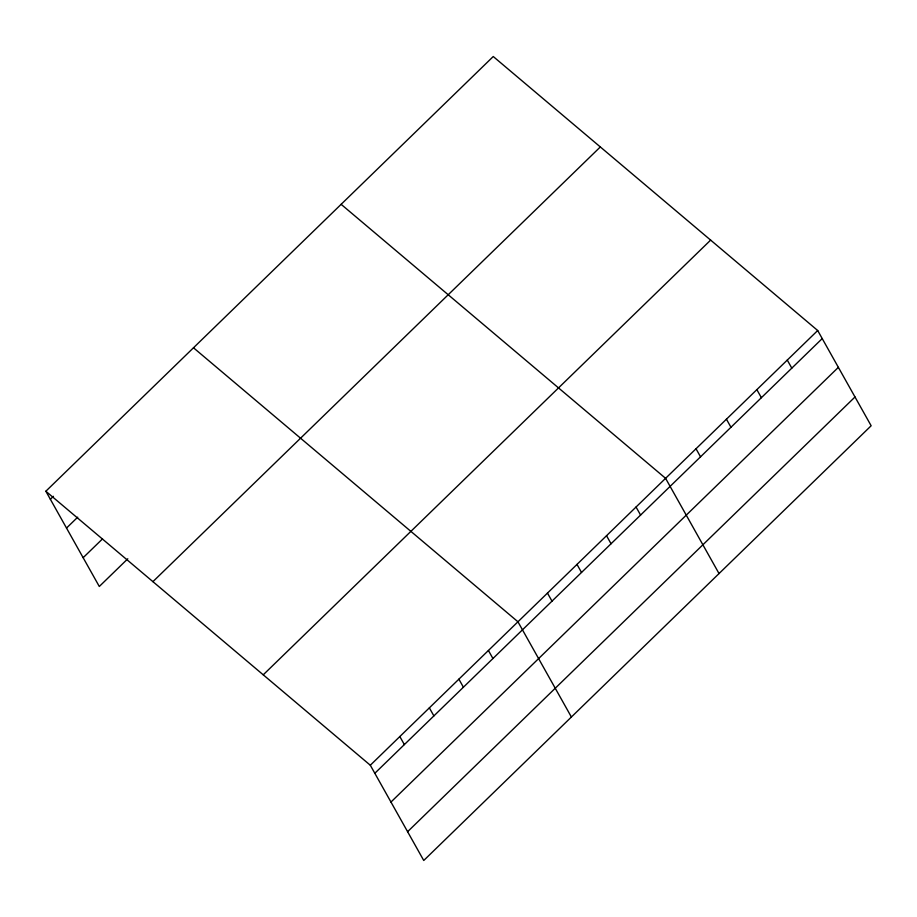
<?xml version="1.0" encoding="UTF-8"?>
<svg xmlns="http://www.w3.org/2000/svg" width="917" height="917" viewBox="0 0 917 917"><rect width="100%" height="100%" fill="white"/><g stroke="black" fill="none" stroke-linecap="round" stroke-linejoin="round"><path stroke-width="1.38" d="M45.85 491.237L493.254 56.522L817.7 330.521L871.15 425.763L423.746 860.478L370.308 765.236L45.85 491.237L99.3 586.479L127.807 558.774M50.366 499.284L53.427 496.315M66.517 528.054L77.716 517.177M83.149 557.696L102.498 538.909M152.921 581.653L600.326 146.949M263.236 674.82L710.641 240.105M370.308 765.236L817.7 330.521M374.824 773.283L822.228 338.579M390.963 802.054L838.367 367.35M407.607 831.696L854.999 396.992M341.135 204.331L665.593 478.33L719.031 573.561M193.487 347.784L517.945 621.783L571.394 717.025M787.279 360.083L791.795 368.141M756.857 389.645L761.374 397.703M726.436 419.207L730.952 427.253M696.014 448.768L700.531 456.815M636.054 507.021L640.582 515.067M606.527 535.711L611.054 543.758M576.999 564.402L581.516 572.449M547.472 593.093L551.988 601.139M488.417 650.474L492.933 658.521M458.89 679.165L463.406 687.211M429.362 707.855L433.879 715.902M399.835 736.546L404.351 744.593"/></g></svg>
